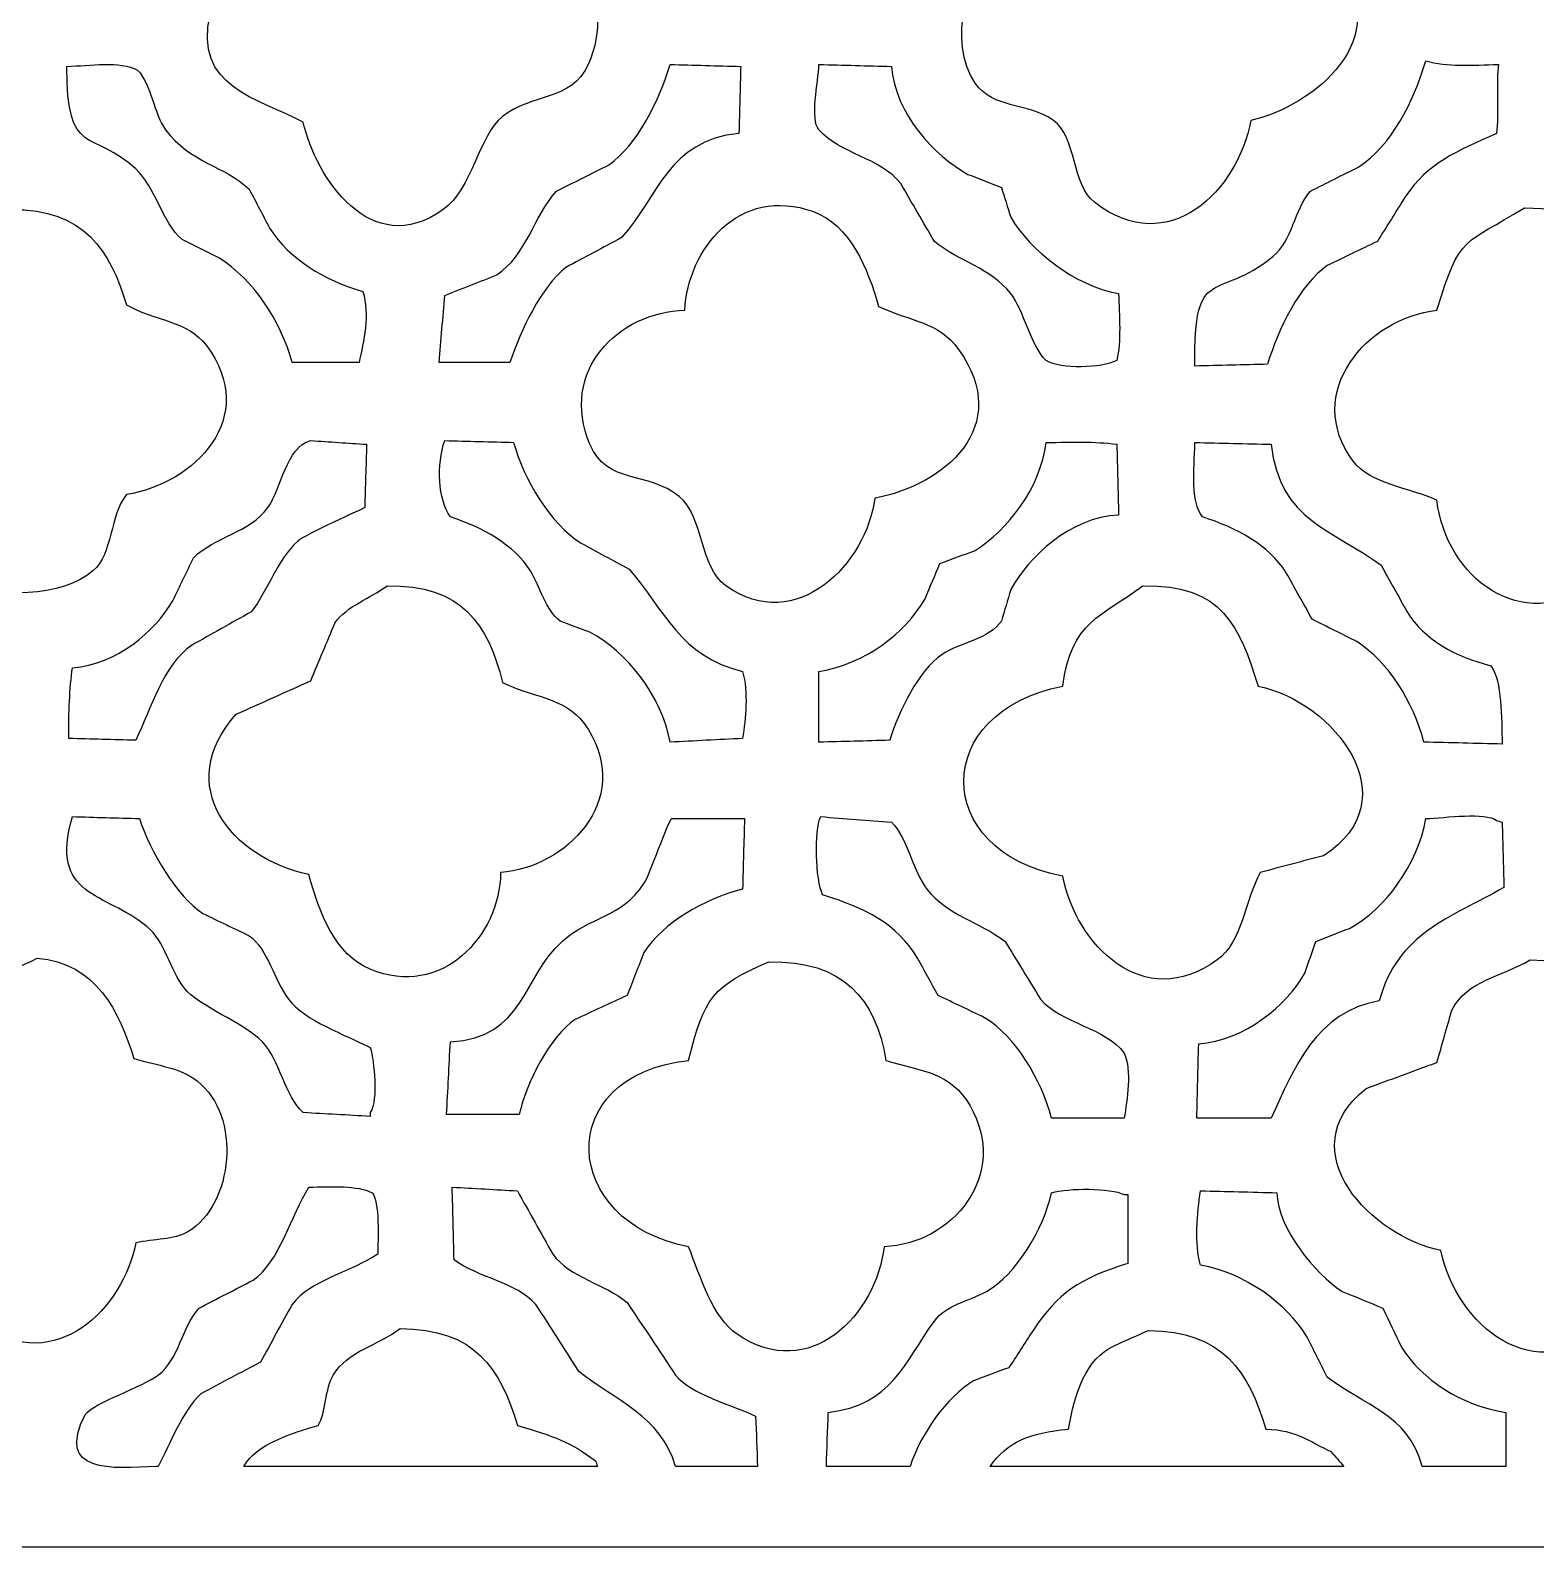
# Model space of a CAD drawing. Header units: centimetres. Extents: x -27.5 to -1.9, y -9.6 to -4.5.
# Drawn here: x -24.986 to -22.491, y -9.553 to -7.04 of the extents above; entities that cross this region are included whole.
import ezdxf

# ---------------------------------------------------------------- set-up
doc = ezdxf.new("R2010")
doc.units = ezdxf.units.CM
doc.header["$MEASUREMENT"] = 0
doc.layers.add('layer 1', color=7, linetype='Continuous')

msp = doc.modelspace()

# ---------------------------------------------------------------- linework, layer by layer
at = {"layer": 'layer 1', "color": 250}
for points, knots in [([(-27.47273, -4.52768), (-27.47273, -4.52768), (-16.31214, -4.52768), (-16.31214, -4.52768), (-16.31214, -4.52768), (-16.31214, -4.52768), (-16.31214, -9.55272), (-16.31214, -9.55272), (-16.31214, -9.55272), (-16.31214, -9.55272), (-27.47273, -9.55272), (-27.47273, -9.55272), (-27.47273, -9.55272), (-27.47273, -9.55272), (-27.47273, -4.52768), (-27.47273, -4.52768)], [0, 0, 0, 0, 0.2, 0.2, 0.2, 0.2, 0.4, 0.4, 0.4, 0.4, 0.6, 0.6, 0.6, 0.6, 1, 1, 1, 1]), ([(-24.39752, -6.71434), (-24.43093, -6.73991), (-24.47178, -6.75394), (-24.49315, -6.79146), (-24.49315, -6.79146), (-24.50446, -6.82025), (-24.51577, -6.84905), (-24.52708, -6.87783), (-24.52708, -6.87783), (-24.56615, -6.89326), (-24.60523, -6.90868), (-24.6443, -6.9241), (-24.6443, -6.9241), (-24.67079, -6.9433), (-24.67855, -6.97569), (-24.68749, -7.01356), (-24.68749, -7.01356), (-24.71599, -7.13437), (-24.6089, -7.15248), (-24.53325, -7.19248), (-24.53325, -7.19248), (-24.51348, -7.28318), (-24.42037, -7.42272), (-24.30189, -7.33746), (-24.30189, -7.33746), (-24.25264, -7.30201), (-24.24296, -7.21526), (-24.20318, -7.18322), (-24.20318, -7.18322), (-24.15469, -7.14416), (-24.08892, -7.15836), (-24.06129, -7.09685), (-24.06129, -7.09685), (-24.01052, -6.98385), (-24.09109, -6.88264), (-24.20318, -6.88092), (-24.20318, -6.88092), (-24.23009, -6.78505), (-24.26909, -6.71192), (-24.39752, -6.71434)], [0, 0, 0, 0, 0.0909091, 0.0909091, 0.0909091, 0.0909091, 0.1818182, 0.1818182, 0.1818182, 0.1818182, 0.2727273, 0.2727273, 0.2727273, 0.2727273, 0.3636364, 0.3636364, 0.3636364, 0.3636364, 0.4545455, 0.4545455, 0.4545455, 0.4545455, 0.5454545, 0.5454545, 0.5454545, 0.5454545, 0.6363636, 0.6363636, 0.6363636, 0.6363636, 0.7272727, 0.7272727, 0.7272727, 0.7272727, 0.8181818, 0.8181818, 0.8181818, 0.8181818, 1, 1, 1, 1]), ([(-23.14203, -6.71126), (-23.1772, -6.73746), (-23.22411, -6.74704), (-23.25, -6.78221), (-23.25, -6.78221), (-23.26678, -6.805), (-23.26408, -6.85675), (-23.28393, -6.87783), (-23.28393, -6.87783), (-23.3158, -6.88709), (-23.34768, -6.89634), (-23.37956, -6.9056), (-23.37956, -6.9056), (-23.4328, -6.93883), (-23.46693, -7.05953), (-23.41966, -7.1277), (-23.41966, -7.1277), (-23.38951, -7.17117), (-23.33379, -7.15892), (-23.2901, -7.18939), (-23.2901, -7.18939), (-23.25186, -7.21606), (-23.25961, -7.29606), (-23.22224, -7.32512), (-23.22224, -7.32512), (-23.09852, -7.42133), (-22.9839, -7.30433), (-22.96312, -7.18939), (-22.96312, -7.18939), (-22.85948, -7.16724), (-22.71781, -7.04905), (-22.8243, -6.93336), (-22.8243, -6.93336), (-22.85376, -6.90136), (-22.92636, -6.90747), (-22.95386, -6.87475), (-22.95386, -6.87475), (-22.959, -6.85316), (-22.96415, -6.83156), (-22.96929, -6.80997), (-22.96929, -6.80997), (-22.99267, -6.74577), (-23.05237, -6.71047), (-23.14203, -6.71126)], [0, 0, 0, 0, 0.0833333, 0.0833333, 0.0833333, 0.0833333, 0.1666667, 0.1666667, 0.1666667, 0.1666667, 0.25, 0.25, 0.25, 0.25, 0.3333333, 0.3333333, 0.3333333, 0.3333333, 0.4166667, 0.4166667, 0.4166667, 0.4166667, 0.5, 0.5, 0.5, 0.5, 0.5833333, 0.5833333, 0.5833333, 0.5833333, 0.6666667, 0.6666667, 0.6666667, 0.6666667, 0.75, 0.75, 0.75, 0.75, 0.8333333, 0.8333333, 0.8333333, 0.8333333, 1, 1, 1, 1]), ([(-24.92501, -7.09993), (-24.92549, -7.25383), (-24.88289, -7.20321), (-24.81088, -7.26959), (-24.81088, -7.26959), (-24.77809, -7.29982), (-24.7673, -7.35872), (-24.73376, -7.38681), (-24.73376, -7.38681), (-24.7132, -7.39709), (-24.69263, -7.40738), (-24.67206, -7.41766), (-24.67206, -7.41766), (-24.61662, -7.45329), (-24.5712, -7.5193), (-24.55176, -7.59041), (-24.55176, -7.59041), (-24.51475, -7.59041), (-24.47772, -7.59041), (-24.44071, -7.59041), (-24.44071, -7.59041), (-24.43345, -7.55618), (-24.42248, -7.51087), (-24.43454, -7.47319), (-24.43454, -7.47319), (-24.49887, -7.45365), (-24.55587, -7.41992), (-24.58878, -7.3683), (-24.58878, -7.3683), (-24.60008, -7.34671), (-24.6114, -7.32512), (-24.62271, -7.30353), (-24.62271, -7.30353), (-24.66454, -7.26417), (-24.72023, -7.25999), (-24.76152, -7.20481), (-24.76152, -7.20481), (-24.78055, -7.17938), (-24.78538, -7.12956), (-24.80779, -7.1061), (-24.80779, -7.1061), (-24.83785, -7.09066), (-24.88578, -7.09887), (-24.92501, -7.09993)], [0, 0, 0, 0, 0.0833333, 0.0833333, 0.0833333, 0.0833333, 0.1666667, 0.1666667, 0.1666667, 0.1666667, 0.25, 0.25, 0.25, 0.25, 0.3333333, 0.3333333, 0.3333333, 0.3333333, 0.4166667, 0.4166667, 0.4166667, 0.4166667, 0.5, 0.5, 0.5, 0.5, 0.5833333, 0.5833333, 0.5833333, 0.5833333, 0.6666667, 0.6666667, 0.6666667, 0.6666667, 0.75, 0.75, 0.75, 0.75, 0.8333333, 0.8333333, 0.8333333, 0.8333333, 1, 1, 1, 1]), ([(-23.80834, -7.09993), (-23.84741, -7.09891), (-23.88649, -7.09788), (-23.92556, -7.09685), (-23.92556, -7.09685), (-23.94367, -7.1577), (-23.98002, -7.23085), (-24.02735, -7.26342), (-24.02735, -7.26342), (-24.05614, -7.27782), (-24.08494, -7.29222), (-24.11373, -7.30661), (-24.11373, -7.30661), (-24.15204, -7.35029), (-24.1636, -7.41235), (-24.21244, -7.44542), (-24.21244, -7.44542), (-24.24123, -7.45673), (-24.27002, -7.46805), (-24.29881, -7.47936), (-24.29881, -7.47936), (-24.30189, -7.51637), (-24.30498, -7.55339), (-24.30806, -7.59041), (-24.30806, -7.59041), (-24.26899, -7.59041), (-24.22991, -7.59041), (-24.19084, -7.59041), (-24.19084, -7.59041), (-24.17243, -7.536), (-24.1395, -7.46639), (-24.0983, -7.43308), (-24.0983, -7.43308), (-24.06746, -7.41663), (-24.0366, -7.40018), (-24.00576, -7.38373), (-24.00576, -7.38373), (-23.9449, -7.31596), (-23.92928, -7.22317), (-23.81142, -7.21098), (-23.81142, -7.21098), (-23.81039, -7.17397), (-23.80936, -7.13695), (-23.80834, -7.09993)], [0, 0, 0, 0, 0.0833333, 0.0833333, 0.0833333, 0.0833333, 0.1666667, 0.1666667, 0.1666667, 0.1666667, 0.25, 0.25, 0.25, 0.25, 0.3333333, 0.3333333, 0.3333333, 0.3333333, 0.4166667, 0.4166667, 0.4166667, 0.4166667, 0.5, 0.5, 0.5, 0.5, 0.5833333, 0.5833333, 0.5833333, 0.5833333, 0.6666667, 0.6666667, 0.6666667, 0.6666667, 0.75, 0.75, 0.75, 0.75, 0.8333333, 0.8333333, 0.8333333, 0.8333333, 1, 1, 1, 1]), ([(-23.67878, -7.09685), (-23.67994, -7.12563), (-23.69361, -7.18844), (-23.67878, -7.20481), (-23.67878, -7.20481), (-23.64398, -7.24527), (-23.5762, -7.25119), (-23.54305, -7.29427), (-23.54305, -7.29427), (-23.52454, -7.32614), (-23.50603, -7.35803), (-23.48752, -7.3899), (-23.48752, -7.3899), (-23.44506, -7.42444), (-23.39485, -7.43349), (-23.36105, -7.47627), (-23.36105, -7.47627), (-23.33837, -7.50498), (-23.32889, -7.56128), (-23.30244, -7.58732), (-23.30244, -7.58732), (-23.27743, -7.60229), (-23.21086, -7.60002), (-23.18522, -7.58732), (-23.18522, -7.58732), (-23.17778, -7.55518), (-23.18087, -7.5132), (-23.18213, -7.47627), (-23.18213, -7.47627), (-23.25584, -7.46344), (-23.3284, -7.40486), (-23.36105, -7.3498), (-23.36105, -7.3498), (-23.36619, -7.33335), (-23.37133, -7.31689), (-23.37647, -7.30044), (-23.37647, -7.30044), (-23.39498, -7.29324), (-23.41349, -7.28605), (-23.432, -7.27885), (-23.432, -7.27885), (-23.48761, -7.24755), (-23.55258, -7.17934), (-23.55847, -7.09993), (-23.55847, -7.09993), (-23.59857, -7.09891), (-23.63868, -7.09788), (-23.67878, -7.09685)], [0, 0, 0, 0, 0.0769231, 0.0769231, 0.0769231, 0.0769231, 0.1538462, 0.1538462, 0.1538462, 0.1538462, 0.2307692, 0.2307692, 0.2307692, 0.2307692, 0.3076923, 0.3076923, 0.3076923, 0.3076923, 0.3846154, 0.3846154, 0.3846154, 0.3846154, 0.4615385, 0.4615385, 0.4615385, 0.4615385, 0.5384615, 0.5384615, 0.5384615, 0.5384615, 0.6153846, 0.6153846, 0.6153846, 0.6153846, 0.6923077, 0.6923077, 0.6923077, 0.6923077, 0.7692308, 0.7692308, 0.7692308, 0.7692308, 0.8461538, 0.8461538, 0.8461538, 0.8461538, 1, 1, 1, 1]), ([(-23.05566, -7.59658), (-23.01556, -7.59555), (-22.97545, -7.59452), (-22.93535, -7.59349), (-22.93535, -7.59349), (-22.91795, -7.53557), (-22.88206, -7.46119), (-22.83664, -7.43), (-22.83664, -7.43), (-22.80888, -7.41663), (-22.78111, -7.40326), (-22.75335, -7.3899), (-22.75335, -7.3899), (-22.73793, -7.36522), (-22.72251, -7.34054), (-22.70708, -7.31587), (-22.70708, -7.31587), (-22.66895, -7.25922), (-22.62208, -7.24112), (-22.55593, -7.21098), (-22.55593, -7.21098), (-22.55184, -7.1797), (-22.55647, -7.12215), (-22.55285, -7.09685), (-22.55285, -7.09685), (-22.59643, -7.09793), (-22.63799, -7.10067), (-22.67315, -7.09068), (-22.67315, -7.09068), (-22.69436, -7.16134), (-22.72931, -7.22955), (-22.7842, -7.26651), (-22.7842, -7.26651), (-22.81093, -7.27988), (-22.83767, -7.29324), (-22.86441, -7.30661), (-22.86441, -7.30661), (-22.89129, -7.33841), (-22.89418, -7.38816), (-22.9261, -7.41458), (-22.9261, -7.41458), (-23.01944, -7.49182), (-23.05812, -7.42284), (-23.05566, -7.59658)], [0, 0, 0, 0, 0.0833333, 0.0833333, 0.0833333, 0.0833333, 0.1666667, 0.1666667, 0.1666667, 0.1666667, 0.25, 0.25, 0.25, 0.25, 0.3333333, 0.3333333, 0.3333333, 0.3333333, 0.4166667, 0.4166667, 0.4166667, 0.4166667, 0.5, 0.5, 0.5, 0.5, 0.5833333, 0.5833333, 0.5833333, 0.5833333, 0.6666667, 0.6666667, 0.6666667, 0.6666667, 0.75, 0.75, 0.75, 0.75, 0.8333333, 0.8333333, 0.8333333, 0.8333333, 1, 1, 1, 1]), ([(-23.90088, -7.50403), (-24.01144, -7.50658), (-24.10969, -7.60497), (-24.0582, -7.72613), (-24.0582, -7.72613), (-24.0294, -7.7939), (-23.96219, -7.77042), (-23.91013, -7.81251), (-23.91013, -7.81251), (-23.86945, -7.8454), (-23.87749, -7.92916), (-23.83301, -7.96057), (-23.83301, -7.96057), (-23.7154, -8.04364), (-23.5995, -7.92256), (-23.58624, -7.81559), (-23.58624, -7.81559), (-23.47174, -7.79395), (-23.35544, -7.69737), (-23.44742, -7.56881), (-23.44742, -7.56881), (-23.4803, -7.52286), (-23.52484, -7.52322), (-23.58007, -7.49786), (-23.58007, -7.49786), (-23.59757, -7.43439), (-23.62783, -7.36218), (-23.68803, -7.34054), (-23.68803, -7.34054), (-23.81135, -7.29623), (-23.89652, -7.40376), (-23.90088, -7.50403)], [0, 0, 0, 0, 0.1111111, 0.1111111, 0.1111111, 0.1111111, 0.2222222, 0.2222222, 0.2222222, 0.2222222, 0.3333333, 0.3333333, 0.3333333, 0.3333333, 0.4444444, 0.4444444, 0.4444444, 0.4444444, 0.5555556, 0.5555556, 0.5555556, 0.5555556, 0.6666667, 0.6666667, 0.6666667, 0.6666667, 0.7777778, 0.7777778, 0.7777778, 0.7777778, 1, 1, 1, 1]), ([(-25.01756, -7.33746), (-25.08129, -7.38586), (-25.12802, -7.39875), (-25.14094, -7.50095), (-25.14094, -7.50095), (-25.31851, -7.53736), (-25.39133, -7.79293), (-25.15328, -7.80942), (-25.15328, -7.80942), (-25.14126, -7.84769), (-25.12435, -7.91245), (-25.09776, -7.93898), (-25.09776, -7.93898), (-25.04784, -7.98878), (-24.93077, -7.978), (-24.88183, -7.9359), (-24.88183, -7.9359), (-24.84824, -7.907), (-24.85434, -7.84407), (-24.8263, -7.80942), (-24.8263, -7.80942), (-24.71276, -7.79146), (-24.605, -7.68133), (-24.69366, -7.56264), (-24.69366, -7.56264), (-24.7247, -7.52109), (-24.77976, -7.52177), (-24.8263, -7.49478), (-24.8263, -7.49478), (-24.85323, -7.40595), (-24.89589, -7.3352), (-25.01756, -7.33746)], [0, 0, 0, 0, 0.1111111, 0.1111111, 0.1111111, 0.1111111, 0.2222222, 0.2222222, 0.2222222, 0.2222222, 0.3333333, 0.3333333, 0.3333333, 0.3333333, 0.4444444, 0.4444444, 0.4444444, 0.4444444, 0.5555556, 0.5555556, 0.5555556, 0.5555556, 0.6666667, 0.6666667, 0.6666667, 0.6666667, 0.7777778, 0.7777778, 0.7777778, 0.7777778, 1, 1, 1, 1]), ([(-22.50966, -7.33437), (-22.60765, -7.39517), (-22.61727, -7.37684), (-22.65464, -7.50403), (-22.65464, -7.50403), (-22.77093, -7.5162), (-22.87766, -7.64142), (-22.79346, -7.7539), (-22.79346, -7.7539), (-22.76496, -7.79196), (-22.70046, -7.7982), (-22.65464, -7.81868), (-22.65464, -7.81868), (-22.6397, -7.947), (-22.51389, -8.04286), (-22.39552, -7.95749), (-22.39552, -7.95749), (-22.34728, -7.92269), (-22.34715, -7.83858), (-22.32458, -7.82176), (-22.32458, -7.82176), (-22.29168, -7.81148), (-22.25876, -7.8012), (-22.22586, -7.79091), (-22.22586, -7.79091), (-22.16156, -7.75521), (-22.147, -7.61982), (-22.19502, -7.55647), (-22.19502, -7.55647), (-22.22339, -7.51905), (-22.29921, -7.53023), (-22.32766, -7.49478), (-22.32766, -7.49478), (-22.39465, -7.41131), (-22.34666, -7.33704), (-22.50966, -7.33437)], [0, 0, 0, 0, 0.1, 0.1, 0.1, 0.1, 0.2, 0.2, 0.2, 0.2, 0.3, 0.3, 0.3, 0.3, 0.4, 0.4, 0.4, 0.4, 0.5, 0.5, 0.5, 0.5, 0.6, 0.6, 0.6, 0.6, 0.7, 0.7, 0.7, 0.7, 0.8, 0.8, 0.8, 0.8, 1, 1, 1, 1]), ([(-24.92193, -8.21352), (-24.88492, -8.21455), (-24.84789, -8.21558), (-24.81088, -8.21661), (-24.81088, -8.21661), (-24.78521, -8.1633), (-24.76512, -8.09151), (-24.71833, -8.05929), (-24.71833, -8.05929), (-24.68543, -8.04078), (-24.65252, -8.02227), (-24.61962, -8.00376), (-24.61962, -8.00376), (-24.59008, -7.96632), (-24.57756, -7.918), (-24.5425, -7.88654), (-24.5425, -7.88654), (-24.5307, -7.87595), (-24.43186, -7.8319), (-24.43145, -7.83102), (-24.43145, -7.83102), (-24.43043, -7.79606), (-24.4294, -7.76109), (-24.42837, -7.72613), (-24.42837, -7.72613), (-24.45921, -7.72408), (-24.49007, -7.72202), (-24.52091, -7.71997), (-24.52091, -7.71997), (-24.56213, -7.73096), (-24.56926, -7.79959), (-24.59186, -7.83102), (-24.59186, -7.83102), (-24.62236, -7.87341), (-24.6794, -7.8783), (-24.71525, -7.9143), (-24.71525, -7.9143), (-24.72656, -7.93795), (-24.73787, -7.9616), (-24.74918, -7.98525), (-24.74918, -7.98525), (-24.77987, -8.03667), (-24.84089, -8.09012), (-24.91576, -8.0963), (-24.91576, -8.0963), (-24.92069, -8.1294), (-24.92206, -8.17215), (-24.92193, -8.21352)], [0, 0, 0, 0, 0.0769231, 0.0769231, 0.0769231, 0.0769231, 0.1538462, 0.1538462, 0.1538462, 0.1538462, 0.2307692, 0.2307692, 0.2307692, 0.2307692, 0.3076923, 0.3076923, 0.3076923, 0.3076923, 0.3846154, 0.3846154, 0.3846154, 0.3846154, 0.4615385, 0.4615385, 0.4615385, 0.4615385, 0.5384615, 0.5384615, 0.5384615, 0.5384615, 0.6153846, 0.6153846, 0.6153846, 0.6153846, 0.6923077, 0.6923077, 0.6923077, 0.6923077, 0.7692308, 0.7692308, 0.7692308, 0.7692308, 0.8461538, 0.8461538, 0.8461538, 0.8461538, 1, 1, 1, 1]), ([(-24.29881, -7.71997), (-24.31256, -7.76022), (-24.31005, -7.81739), (-24.28956, -7.84644), (-24.28956, -7.84644), (-24.23772, -7.86316), (-24.18327, -7.89277), (-24.15691, -7.9359), (-24.15691, -7.9359), (-24.14059, -7.9626), (-24.13176, -8.00074), (-24.10756, -8.01919), (-24.10756, -8.01919), (-24.09111, -8.02535), (-24.07465, -8.03152), (-24.0582, -8.03769), (-24.0582, -8.03769), (-23.99788, -8.06902), (-23.93927, -8.14257), (-23.92556, -8.21969), (-23.92556, -8.21969), (-23.88546, -8.21764), (-23.84535, -8.21558), (-23.80525, -8.21352), (-23.80525, -8.21352), (-23.80016, -8.17994), (-23.79558, -8.13707), (-23.80525, -8.10247), (-23.80525, -8.10247), (-23.90871, -8.07785), (-23.93469, -8.00111), (-23.99342, -7.93281), (-23.99342, -7.93281), (-24.02015, -7.91842), (-24.04689, -7.90402), (-24.07362, -7.88963), (-24.07362, -7.88963), (-24.12317, -7.85761), (-24.16739, -7.78616), (-24.18467, -7.72305), (-24.18467, -7.72305), (-24.22272, -7.72202), (-24.26077, -7.72099), (-24.29881, -7.71997)], [0, 0, 0, 0, 0.0833333, 0.0833333, 0.0833333, 0.0833333, 0.1666667, 0.1666667, 0.1666667, 0.1666667, 0.25, 0.25, 0.25, 0.25, 0.3333333, 0.3333333, 0.3333333, 0.3333333, 0.4166667, 0.4166667, 0.4166667, 0.4166667, 0.5, 0.5, 0.5, 0.5, 0.5833333, 0.5833333, 0.5833333, 0.5833333, 0.6666667, 0.6666667, 0.6666667, 0.6666667, 0.75, 0.75, 0.75, 0.75, 0.8333333, 0.8333333, 0.8333333, 0.8333333, 1, 1, 1, 1]), ([(-23.67878, -8.21969), (-23.63971, -8.21867), (-23.60063, -8.21764), (-23.56156, -8.21661), (-23.56156, -8.21661), (-23.54629, -8.168), (-23.5142, -8.10107), (-23.47518, -8.07471), (-23.47518, -8.07471), (-23.4459, -8.05493), (-23.39564, -8.04837), (-23.37647, -8.01919), (-23.37647, -8.01919), (-23.37133, -8.00171), (-23.36619, -7.98422), (-23.36105, -7.96674), (-23.36105, -7.96674), (-23.33012, -7.91172), (-23.26279, -7.84745), (-23.18213, -7.84336), (-23.18213, -7.84336), (-23.18316, -7.80429), (-23.18419, -7.7652), (-23.18522, -7.72613), (-23.18522, -7.72613), (-23.22392, -7.721), (-23.25718, -7.72285), (-23.30244, -7.72305), (-23.30244, -7.72305), (-23.31123, -7.7988), (-23.36682, -7.86858), (-23.41966, -7.90196), (-23.41966, -7.90196), (-23.43919, -7.90916), (-23.45873, -7.91636), (-23.47827, -7.92356), (-23.47827, -7.92356), (-23.48649, -7.94309), (-23.49472, -7.96263), (-23.50295, -7.98217), (-23.50295, -7.98217), (-23.53668, -8.04011), (-23.60072, -8.08921), (-23.67878, -8.10247), (-23.67878, -8.10247), (-23.67878, -8.14154), (-23.67878, -8.18062), (-23.67878, -8.21969)], [0, 0, 0, 0, 0.0769231, 0.0769231, 0.0769231, 0.0769231, 0.1538462, 0.1538462, 0.1538462, 0.1538462, 0.2307692, 0.2307692, 0.2307692, 0.2307692, 0.3076923, 0.3076923, 0.3076923, 0.3076923, 0.3846154, 0.3846154, 0.3846154, 0.3846154, 0.4615385, 0.4615385, 0.4615385, 0.4615385, 0.5384615, 0.5384615, 0.5384615, 0.5384615, 0.6153846, 0.6153846, 0.6153846, 0.6153846, 0.6923077, 0.6923077, 0.6923077, 0.6923077, 0.7692308, 0.7692308, 0.7692308, 0.7692308, 0.8461538, 0.8461538, 0.8461538, 0.8461538, 1, 1, 1, 1]), ([(-23.05566, -7.72305), (-23.05696, -7.77251), (-23.06309, -7.81915), (-23.04332, -7.84644), (-23.04332, -7.84644), (-22.98694, -7.86439), (-22.93324, -7.89272), (-22.90451, -7.93898), (-22.90451, -7.93898), (-22.89011, -7.96469), (-22.87572, -7.9904), (-22.86132, -8.0161), (-22.86132, -8.0161), (-22.83664, -8.02844), (-22.81196, -8.04078), (-22.78729, -8.05312), (-22.78729, -8.05312), (-22.7355, -8.08681), (-22.69372, -8.15214), (-22.67624, -8.21969), (-22.67624, -8.21969), (-22.63305, -8.22072), (-22.58986, -8.22175), (-22.54668, -8.22278), (-22.54668, -8.22278), (-22.54748, -8.17966), (-22.54659, -8.11895), (-22.56519, -8.09322), (-22.56519, -8.09322), (-22.62426, -8.07738), (-22.67551, -8.05058), (-22.704, -8.00376), (-22.704, -8.00376), (-22.71839, -7.97806), (-22.73279, -7.95235), (-22.74718, -7.92664), (-22.74718, -7.92664), (-22.82388, -7.8686), (-22.91604, -7.85385), (-22.92918, -7.72613), (-22.92918, -7.72613), (-22.97134, -7.72511), (-23.01351, -7.72408), (-23.05566, -7.72305)], [0, 0, 0, 0, 0.0833333, 0.0833333, 0.0833333, 0.0833333, 0.1666667, 0.1666667, 0.1666667, 0.1666667, 0.25, 0.25, 0.25, 0.25, 0.3333333, 0.3333333, 0.3333333, 0.3333333, 0.4166667, 0.4166667, 0.4166667, 0.4166667, 0.5, 0.5, 0.5, 0.5, 0.5833333, 0.5833333, 0.5833333, 0.5833333, 0.6666667, 0.6666667, 0.6666667, 0.6666667, 0.75, 0.75, 0.75, 0.75, 0.8333333, 0.8333333, 0.8333333, 0.8333333, 1, 1, 1, 1]), ([(-24.39444, -7.96057), (-24.42201, -7.98152), (-24.46121, -7.99365), (-24.48081, -8.02227), (-24.48081, -8.02227), (-24.49418, -8.05414), (-24.50755, -8.08602), (-24.52091, -8.1179), (-24.52091, -8.1179), (-24.56204, -8.1364), (-24.60318, -8.15492), (-24.6443, -8.17342), (-24.6443, -8.17342), (-24.75017, -8.29131), (-24.65285, -8.41234), (-24.524, -8.43871), (-24.524, -8.43871), (-24.50646, -8.50349), (-24.48073, -8.57147), (-24.4222, -8.59603), (-24.4222, -8.59603), (-24.30433, -8.6455), (-24.20703, -8.54011), (-24.20627, -8.43562), (-24.20627, -8.43562), (-24.09886, -8.42808), (-23.98721, -8.31747), (-24.06129, -8.1981), (-24.06129, -8.1981), (-24.09418, -8.14508), (-24.14387, -8.14902), (-24.20318, -8.12098), (-24.20318, -8.12098), (-24.22638, -8.02504), (-24.27057, -7.9582), (-24.39444, -7.96057)], [0, 0, 0, 0, 0.1, 0.1, 0.1, 0.1, 0.2, 0.2, 0.2, 0.2, 0.3, 0.3, 0.3, 0.3, 0.4, 0.4, 0.4, 0.4, 0.5, 0.5, 0.5, 0.5, 0.6, 0.6, 0.6, 0.6, 0.7, 0.7, 0.7, 0.7, 0.8, 0.8, 0.8, 0.8, 1, 1, 1, 1]), ([(-23.14203, -7.96057), (-23.20975, -8.01187), (-23.26098, -8.01832), (-23.27468, -8.12715), (-23.27468, -8.12715), (-23.49207, -8.16826), (-23.49494, -8.39968), (-23.27468, -8.44179), (-23.27468, -8.44179), (-23.25308, -8.55449), (-23.14129, -8.66943), (-23.01864, -8.58061), (-23.01864, -8.58061), (-22.97808, -8.55123), (-22.9721, -8.48099), (-22.94769, -8.43562), (-22.94769, -8.43562), (-22.91274, -8.42637), (-22.87777, -8.41711), (-22.84281, -8.40786), (-22.84281, -8.40786), (-22.69775, -8.31516), (-22.825, -8.15183), (-22.95078, -8.12715), (-22.95078, -8.12715), (-22.98268, -8.02757), (-23.00857, -7.95867), (-23.14203, -7.96057)], [0, 0, 0, 0, 0.125, 0.125, 0.125, 0.125, 0.25, 0.25, 0.25, 0.25, 0.375, 0.375, 0.375, 0.375, 0.5, 0.5, 0.5, 0.5, 0.625, 0.625, 0.625, 0.625, 0.75, 0.75, 0.75, 0.75, 1, 1, 1, 1]), ([(-23.04949, -8.71942), (-23.05052, -8.76055), (-23.05155, -8.80168), (-23.05257, -8.84281), (-23.05257, -8.84281), (-23.01145, -8.84281), (-22.97031, -8.84281), (-22.92918, -8.84281), (-22.92918, -8.84281), (-22.89172, -8.7591), (-22.85406, -8.66601), (-22.75027, -8.64847), (-22.75027, -8.64847), (-22.71986, -8.53625), (-22.63427, -8.51183), (-22.54359, -8.4603), (-22.54359, -8.4603), (-22.54462, -8.42432), (-22.54565, -8.38832), (-22.54668, -8.35234), (-22.54668, -8.35234), (-22.54976, -8.35131), (-22.55285, -8.35028), (-22.55593, -8.34925), (-22.55593, -8.34925), (-22.57494, -8.33529), (-22.6397, -8.34521), (-22.67315, -8.34617), (-22.67315, -8.34617), (-22.68639, -8.42252), (-22.74064, -8.497), (-22.79963, -8.52817), (-22.79963, -8.52817), (-22.81813, -8.53536), (-22.83664, -8.54256), (-22.85515, -8.54976), (-22.85515, -8.54976), (-22.86132, -8.56724), (-22.86749, -8.58472), (-22.87366, -8.6022), (-22.87366, -8.6022), (-22.90297, -8.65574), (-22.97365, -8.71379), (-23.04949, -8.71942)], [0, 0, 0, 0, 0.0833333, 0.0833333, 0.0833333, 0.0833333, 0.1666667, 0.1666667, 0.1666667, 0.1666667, 0.25, 0.25, 0.25, 0.25, 0.3333333, 0.3333333, 0.3333333, 0.3333333, 0.4166667, 0.4166667, 0.4166667, 0.4166667, 0.5, 0.5, 0.5, 0.5, 0.5833333, 0.5833333, 0.5833333, 0.5833333, 0.6666667, 0.6666667, 0.6666667, 0.6666667, 0.75, 0.75, 0.75, 0.75, 0.8333333, 0.8333333, 0.8333333, 0.8333333, 1, 1, 1, 1]), ([(-24.91576, -8.34308), (-24.95502, -8.47727), (-24.86161, -8.46805), (-24.79237, -8.52508), (-24.79237, -8.52508), (-24.7623, -8.54985), (-24.75469, -8.59572), (-24.73067, -8.62688), (-24.73067, -8.62688), (-24.70686, -8.65777), (-24.6335, -8.68307), (-24.60112, -8.71633), (-24.60112, -8.71633), (-24.57199, -8.74626), (-24.56409, -8.80592), (-24.53325, -8.83356), (-24.53325, -8.83356), (-24.49624, -8.83561), (-24.45921, -8.83767), (-24.4222, -8.83972), (-24.4222, -8.83972), (-24.4222, -8.83767), (-24.4222, -8.83561), (-24.4222, -8.83356), (-24.4222, -8.83356), (-24.40854, -8.8099), (-24.41595, -8.75033), (-24.4222, -8.72559), (-24.4222, -8.72559), (-24.46359, -8.70468), (-24.53064, -8.68121), (-24.55793, -8.64539), (-24.55793, -8.64539), (-24.58169, -8.61419), (-24.5913, -8.56378), (-24.62271, -8.54051), (-24.62271, -8.54051), (-24.64841, -8.52817), (-24.67412, -8.51583), (-24.69983, -8.50349), (-24.69983, -8.50349), (-24.74413, -8.47387), (-24.78703, -8.40083), (-24.80471, -8.34617), (-24.80471, -8.34617), (-24.84172, -8.34514), (-24.87875, -8.34411), (-24.91576, -8.34308)], [0, 0, 0, 0, 0.0769231, 0.0769231, 0.0769231, 0.0769231, 0.1538462, 0.1538462, 0.1538462, 0.1538462, 0.2307692, 0.2307692, 0.2307692, 0.2307692, 0.3076923, 0.3076923, 0.3076923, 0.3076923, 0.3846154, 0.3846154, 0.3846154, 0.3846154, 0.4615385, 0.4615385, 0.4615385, 0.4615385, 0.5384615, 0.5384615, 0.5384615, 0.5384615, 0.6153846, 0.6153846, 0.6153846, 0.6153846, 0.6923077, 0.6923077, 0.6923077, 0.6923077, 0.7692308, 0.7692308, 0.7692308, 0.7692308, 0.8461538, 0.8461538, 0.8461538, 0.8461538, 1, 1, 1, 1]), ([(-24.29573, -8.83664), (-24.25563, -8.83664), (-24.21552, -8.83664), (-24.17542, -8.83664), (-24.17542, -8.83664), (-24.16417, -8.78494), (-24.12292, -8.70471), (-24.08288, -8.67932), (-24.08288, -8.67932), (-24.05409, -8.66595), (-24.02529, -8.65258), (-23.99651, -8.63922), (-23.99651, -8.63922), (-23.98725, -8.61557), (-23.978, -8.59192), (-23.96874, -8.56827), (-23.96874, -8.56827), (-23.93617, -8.5183), (-23.87072, -8.4802), (-23.80525, -8.46339), (-23.80525, -8.46339), (-23.80422, -8.42432), (-23.80319, -8.38524), (-23.80217, -8.34617), (-23.80217, -8.34617), (-23.84226, -8.34617), (-23.88237, -8.34617), (-23.92247, -8.34617), (-23.92247, -8.34617), (-23.92922, -8.3514), (-23.95901, -8.43964), (-23.96874, -8.45413), (-23.96874, -8.45413), (-24.00714, -8.51133), (-24.05917, -8.50877), (-24.10447, -8.54976), (-24.10447, -8.54976), (-24.17069, -8.60967), (-24.16652, -8.70902), (-24.28956, -8.71633), (-24.28956, -8.71633), (-24.29161, -8.75643), (-24.29367, -8.79654), (-24.29573, -8.83664)], [0, 0, 0, 0, 0.0833333, 0.0833333, 0.0833333, 0.0833333, 0.1666667, 0.1666667, 0.1666667, 0.1666667, 0.25, 0.25, 0.25, 0.25, 0.3333333, 0.3333333, 0.3333333, 0.3333333, 0.4166667, 0.4166667, 0.4166667, 0.4166667, 0.5, 0.5, 0.5, 0.5, 0.5833333, 0.5833333, 0.5833333, 0.5833333, 0.6666667, 0.6666667, 0.6666667, 0.6666667, 0.75, 0.75, 0.75, 0.75, 0.8333333, 0.8333333, 0.8333333, 0.8333333, 1, 1, 1, 1]), ([(-23.67569, -8.34308), (-23.68695, -8.36615), (-23.68455, -8.44786), (-23.67261, -8.47264), (-23.67261, -8.47264), (-23.60136, -8.49499), (-23.5506, -8.5196), (-23.51529, -8.57752), (-23.51529, -8.57752), (-23.50398, -8.59809), (-23.49266, -8.61865), (-23.48135, -8.63922), (-23.48135, -8.63922), (-23.45565, -8.65155), (-23.42994, -8.6639), (-23.40424, -8.67623), (-23.40424, -8.67623), (-23.35197, -8.70823), (-23.31113, -8.77715), (-23.29318, -8.84281), (-23.29318, -8.84281), (-23.25309, -8.84281), (-23.21298, -8.84281), (-23.17288, -8.84281), (-23.17288, -8.84281), (-23.16813, -8.81272), (-23.15997, -8.76318), (-23.17288, -8.73484), (-23.17288, -8.73484), (-23.20339, -8.69308), (-23.27753, -8.68545), (-23.31169, -8.64539), (-23.31169, -8.64539), (-23.33123, -8.61351), (-23.35077, -8.58163), (-23.3703, -8.54976), (-23.3703, -8.54976), (-23.41467, -8.51639), (-23.46584, -8.50652), (-23.49986, -8.46339), (-23.49986, -8.46339), (-23.52283, -8.43427), (-23.5317, -8.37856), (-23.55847, -8.35234), (-23.55847, -8.35234), (-23.59754, -8.34925), (-23.63662, -8.34617), (-23.67569, -8.34308)], [0, 0, 0, 0, 0.0769231, 0.0769231, 0.0769231, 0.0769231, 0.1538462, 0.1538462, 0.1538462, 0.1538462, 0.2307692, 0.2307692, 0.2307692, 0.2307692, 0.3076923, 0.3076923, 0.3076923, 0.3076923, 0.3846154, 0.3846154, 0.3846154, 0.3846154, 0.4615385, 0.4615385, 0.4615385, 0.4615385, 0.5384615, 0.5384615, 0.5384615, 0.5384615, 0.6153846, 0.6153846, 0.6153846, 0.6153846, 0.6923077, 0.6923077, 0.6923077, 0.6923077, 0.7692308, 0.7692308, 0.7692308, 0.7692308, 0.8461538, 0.8461538, 0.8461538, 0.8461538, 1, 1, 1, 1]), ([(-24.97437, -8.57752), (-25.01804, -8.60307), (-25.07561, -8.60519), (-25.10393, -8.64539), (-25.10393, -8.64539), (-25.11903, -8.66683), (-25.11692, -8.72523), (-25.13786, -8.74101), (-25.13786, -8.74101), (-25.16768, -8.75027), (-25.1975, -8.75952), (-25.22732, -8.76878), (-25.22732, -8.76878), (-25.29344, -8.80759), (-25.30566, -8.93261), (-25.25508, -8.99705), (-25.25508, -8.99705), (-25.22585, -9.03428), (-25.17397, -9.02465), (-25.13477, -9.05257), (-25.13477, -9.05257), (-25.0968, -9.07962), (-25.10383, -9.15658), (-25.06383, -9.18522), (-25.06383, -9.18522), (-24.94452, -9.27062), (-24.83125, -9.15766), (-24.81088, -9.04949), (-24.81088, -9.04949), (-24.78084, -9.04241), (-24.74736, -9.04453), (-24.7245, -9.03098), (-24.7245, -9.03098), (-24.64908, -8.98625), (-24.63466, -8.83873), (-24.70908, -8.78111), (-24.70908, -8.78111), (-24.73781, -8.75887), (-24.77293, -8.75583), (-24.81396, -8.7441), (-24.81396, -8.7441), (-24.83833, -8.66575), (-24.87666, -8.58533), (-24.97437, -8.57752)], [0, 0, 0, 0, 0.0833333, 0.0833333, 0.0833333, 0.0833333, 0.1666667, 0.1666667, 0.1666667, 0.1666667, 0.25, 0.25, 0.25, 0.25, 0.3333333, 0.3333333, 0.3333333, 0.3333333, 0.4166667, 0.4166667, 0.4166667, 0.4166667, 0.5, 0.5, 0.5, 0.5, 0.5833333, 0.5833333, 0.5833333, 0.5833333, 0.6666667, 0.6666667, 0.6666667, 0.6666667, 0.75, 0.75, 0.75, 0.75, 0.8333333, 0.8333333, 0.8333333, 0.8333333, 1, 1, 1, 1]), ([(-23.76206, -8.58369), (-23.85471, -8.62363), (-23.869, -8.64267), (-23.89471, -8.74718), (-23.89471, -8.74718), (-24.12302, -8.77133), (-24.10659, -9.01641), (-23.89471, -9.05566), (-23.89471, -9.05566), (-23.87573, -9.10406), (-23.855, -9.17306), (-23.81451, -9.20064), (-23.81451, -9.20064), (-23.69358, -9.28301), (-23.58361, -9.16765), (-23.57081, -9.05566), (-23.57081, -9.05566), (-23.45798, -9.0518), (-23.36174, -8.93666), (-23.42891, -8.82122), (-23.42891, -8.82122), (-23.46016, -8.76752), (-23.5071, -8.76461), (-23.56773, -8.74718), (-23.56773, -8.74718), (-23.58413, -8.64581), (-23.63871, -8.58089), (-23.76206, -8.58369)], [0, 0, 0, 0, 0.125, 0.125, 0.125, 0.125, 0.25, 0.25, 0.25, 0.25, 0.375, 0.375, 0.375, 0.375, 0.5, 0.5, 0.5, 0.5, 0.625, 0.625, 0.625, 0.625, 0.75, 0.75, 0.75, 0.75, 1, 1, 1, 1]), ([(-22.50041, -8.58061), (-22.54839, -8.60865), (-22.60438, -8.614), (-22.62997, -8.6639), (-22.62997, -8.6639), (-22.63819, -8.69268), (-22.64642, -8.72148), (-22.65464, -8.75027), (-22.65464, -8.75027), (-22.69371, -8.76466), (-22.73279, -8.77906), (-22.77186, -8.79345), (-22.77186, -8.79345), (-22.90253, -8.89728), (-22.76119, -9.03988), (-22.64847, -9.06183), (-22.64847, -9.06183), (-22.62161, -9.1865), (-22.4929, -9.29455), (-22.37085, -9.18522), (-22.37085, -9.18522), (-22.35337, -9.14512), (-22.33588, -9.10501), (-22.31841, -9.06491), (-22.31841, -9.06491), (-22.27079, -9.02179), (-22.11845, -9.02092), (-22.14875, -8.88908), (-22.14875, -8.88908), (-22.16394, -8.82294), (-22.21967, -8.78238), (-22.27522, -8.75644), (-22.27522, -8.75644), (-22.29274, -8.74825), (-22.30995, -8.75145), (-22.32149, -8.73793), (-22.32149, -8.73793), (-22.36107, -8.64993), (-22.37264, -8.58013), (-22.50041, -8.58061)], [0, 0, 0, 0, 0.0909091, 0.0909091, 0.0909091, 0.0909091, 0.1818182, 0.1818182, 0.1818182, 0.1818182, 0.2727273, 0.2727273, 0.2727273, 0.2727273, 0.3636364, 0.3636364, 0.3636364, 0.3636364, 0.4545455, 0.4545455, 0.4545455, 0.4545455, 0.5454545, 0.5454545, 0.5454545, 0.5454545, 0.6363636, 0.6363636, 0.6363636, 0.6363636, 0.7272727, 0.7272727, 0.7272727, 0.7272727, 0.8181818, 0.8181818, 0.8181818, 0.8181818, 1, 1, 1, 1]), ([(-24.524, -8.95694), (-24.55271, -9.00321), (-24.57213, -9.08048), (-24.61654, -9.11118), (-24.61654, -9.11118), (-24.64636, -9.1266), (-24.67618, -9.14203), (-24.706, -9.15745), (-24.706, -9.15745), (-24.73691, -9.19265), (-24.73676, -9.2393), (-24.77386, -9.2685), (-24.77386, -9.2685), (-24.79755, -9.28715), (-24.88096, -9.31465), (-24.89416, -9.33328), (-24.89416, -9.33328), (-24.94594, -9.43179), (-24.8495, -9.42375), (-24.77695, -9.41966), (-24.77695, -9.41966), (-24.77592, -9.41966), (-24.77489, -9.41966), (-24.77386, -9.41966), (-24.77386, -9.41966), (-24.75347, -9.38092), (-24.73388, -9.32843), (-24.70291, -9.29935), (-24.70291, -9.29935), (-24.67001, -9.28187), (-24.6371, -9.26439), (-24.6042, -9.24691), (-24.6042, -9.24691), (-24.58672, -9.21504), (-24.56924, -9.18316), (-24.55176, -9.15128), (-24.55176, -9.15128), (-24.52179, -9.11155), (-24.45117, -9.09599), (-24.40986, -9.068), (-24.40986, -9.068), (-24.40948, -9.04551), (-24.40651, -8.97976), (-24.41912, -8.9662), (-24.41912, -8.9662), (-24.44373, -8.95392), (-24.48682, -8.95629), (-24.524, -8.95694)], [0, 0, 0, 0, 0.0769231, 0.0769231, 0.0769231, 0.0769231, 0.1538462, 0.1538462, 0.1538462, 0.1538462, 0.2307692, 0.2307692, 0.2307692, 0.2307692, 0.3076923, 0.3076923, 0.3076923, 0.3076923, 0.3846154, 0.3846154, 0.3846154, 0.3846154, 0.4615385, 0.4615385, 0.4615385, 0.4615385, 0.5384615, 0.5384615, 0.5384615, 0.5384615, 0.6153846, 0.6153846, 0.6153846, 0.6153846, 0.6923077, 0.6923077, 0.6923077, 0.6923077, 0.7692308, 0.7692308, 0.7692308, 0.7692308, 0.8461538, 0.8461538, 0.8461538, 0.8461538, 1, 1, 1, 1]), ([(-23.78057, -9.41966), (-23.7816, -9.3919), (-23.78263, -9.36413), (-23.78366, -9.33637), (-23.78366, -9.33637), (-23.82302, -9.31816), (-23.88965, -9.30058), (-23.9163, -9.2685), (-23.9163, -9.2685), (-23.94303, -9.22841), (-23.96977, -9.1883), (-23.99651, -9.1482), (-23.99651, -9.1482), (-24.03418, -9.11673), (-24.09063, -9.10769), (-24.1199, -9.068), (-24.1199, -9.068), (-24.13943, -9.03304), (-24.15897, -8.99807), (-24.17851, -8.96311), (-24.17851, -8.96311), (-24.21449, -8.96106), (-24.25049, -8.959), (-24.28647, -8.95694), (-24.28647, -8.95694), (-24.28544, -8.99704), (-24.28442, -9.03715), (-24.28339, -9.07725), (-24.28339, -9.07725), (-24.2427, -9.10782), (-24.1813, -9.11402), (-24.14766, -9.15128), (-24.14766, -9.15128), (-24.12401, -9.1883), (-24.10036, -9.22532), (-24.07671, -9.26233), (-24.07671, -9.26233), (-24.01613, -9.3115), (-23.94139, -9.33455), (-23.9163, -9.41966), (-23.9163, -9.41966), (-23.87106, -9.41966), (-23.82581, -9.41966), (-23.78057, -9.41966)], [0, 0, 0, 0, 0.0833333, 0.0833333, 0.0833333, 0.0833333, 0.1666667, 0.1666667, 0.1666667, 0.1666667, 0.25, 0.25, 0.25, 0.25, 0.3333333, 0.3333333, 0.3333333, 0.3333333, 0.4166667, 0.4166667, 0.4166667, 0.4166667, 0.5, 0.5, 0.5, 0.5, 0.5833333, 0.5833333, 0.5833333, 0.5833333, 0.6666667, 0.6666667, 0.6666667, 0.6666667, 0.75, 0.75, 0.75, 0.75, 0.8333333, 0.8333333, 0.8333333, 0.8333333, 1, 1, 1, 1]), ([(-23.66644, -9.41966), (-23.62017, -9.41966), (-23.57389, -9.41966), (-23.52762, -9.41966), (-23.52762, -9.41966), (-23.5104, -9.36577), (-23.46718, -9.30531), (-23.42274, -9.27776), (-23.42274, -9.27776), (-23.40321, -9.27056), (-23.38367, -9.26336), (-23.36413, -9.25616), (-23.36413, -9.25616), (-23.35077, -9.2356), (-23.3374, -9.21503), (-23.32403, -9.19447), (-23.32403, -9.19447), (-23.28359, -9.13315), (-23.2464, -9.10797), (-23.16671, -9.08342), (-23.16671, -9.08342), (-23.16671, -9.04538), (-23.16671, -9.00732), (-23.16671, -8.96928), (-23.16671, -8.96928), (-23.16877, -8.96928), (-23.17082, -8.96928), (-23.17288, -8.96928), (-23.17288, -8.96928), (-23.19572, -8.95801), (-23.2655, -8.95825), (-23.29318, -8.9662), (-23.29318, -8.9662), (-23.30733, -9.02745), (-23.35156, -9.1018), (-23.40115, -9.12969), (-23.40115, -9.12969), (-23.43133, -9.14667), (-23.46799, -9.152), (-23.48752, -9.17905), (-23.48752, -9.17905), (-23.5364, -9.2467), (-23.55818, -9.31791), (-23.66335, -9.3302), (-23.66335, -9.3302), (-23.66438, -9.36001), (-23.66541, -9.38984), (-23.66644, -9.41966)], [0, 0, 0, 0, 0.0769231, 0.0769231, 0.0769231, 0.0769231, 0.1538462, 0.1538462, 0.1538462, 0.1538462, 0.2307692, 0.2307692, 0.2307692, 0.2307692, 0.3076923, 0.3076923, 0.3076923, 0.3076923, 0.3846154, 0.3846154, 0.3846154, 0.3846154, 0.4615385, 0.4615385, 0.4615385, 0.4615385, 0.5384615, 0.5384615, 0.5384615, 0.5384615, 0.6153846, 0.6153846, 0.6153846, 0.6153846, 0.6923077, 0.6923077, 0.6923077, 0.6923077, 0.7692308, 0.7692308, 0.7692308, 0.7692308, 0.8461538, 0.8461538, 0.8461538, 0.8461538, 1, 1, 1, 1]), ([(-22.54051, -9.41966), (-22.54051, -9.38984), (-22.54051, -9.36001), (-22.54051, -9.3302), (-22.54051, -9.3302), (-22.61651, -9.31821), (-22.67895, -9.27615), (-22.71325, -9.22223), (-22.71325, -9.22223), (-22.72353, -9.20064), (-22.73382, -9.17904), (-22.7441, -9.15745), (-22.7441, -9.15745), (-22.76672, -9.1482), (-22.78935, -9.13894), (-22.81197, -9.12969), (-22.81197, -9.12969), (-22.85666, -9.10038), (-22.91834, -9.02581), (-22.91993, -8.9662), (-22.91993, -8.9662), (-22.96208, -8.96517), (-23.00425, -8.96414), (-23.04641, -8.96311), (-23.04641, -8.96311), (-23.05196, -8.99916), (-23.05681, -9.05089), (-23.04641, -9.0865), (-23.04641, -9.0865), (-22.97294, -9.09886), (-22.90371, -9.14999), (-22.87058, -9.20372), (-22.87058, -9.20372), (-22.85927, -9.22634), (-22.84795, -9.24897), (-22.83664, -9.27159), (-22.83664, -9.27159), (-22.77477, -9.32051), (-22.70303, -9.33143), (-22.67932, -9.41966), (-22.67932, -9.41966), (-22.63305, -9.41966), (-22.58677, -9.41966), (-22.54051, -9.41966)], [0, 0, 0, 0, 0.0833333, 0.0833333, 0.0833333, 0.0833333, 0.1666667, 0.1666667, 0.1666667, 0.1666667, 0.25, 0.25, 0.25, 0.25, 0.3333333, 0.3333333, 0.3333333, 0.3333333, 0.4166667, 0.4166667, 0.4166667, 0.4166667, 0.5, 0.5, 0.5, 0.5, 0.5833333, 0.5833333, 0.5833333, 0.5833333, 0.6666667, 0.6666667, 0.6666667, 0.6666667, 0.75, 0.75, 0.75, 0.75, 0.8333333, 0.8333333, 0.8333333, 0.8333333, 1, 1, 1, 1]), ([(-24.37284, -9.19139), (-24.40949, -9.21907), (-24.45964, -9.22868), (-24.48389, -9.2685), (-24.48389, -9.2685), (-24.49701, -9.29004), (-24.49557, -9.33148), (-24.50857, -9.35179), (-24.50857, -9.35179), (-24.55254, -9.36467), (-24.61081, -9.38225), (-24.63196, -9.41966), (-24.63196, -9.41966), (-24.43661, -9.41966), (-24.24121, -9.41966), (-24.04586, -9.41966), (-24.04586, -9.41966), (-24.04689, -9.41657), (-24.04792, -9.41349), (-24.04895, -9.4104), (-24.04895, -9.4104), (-24.0901, -9.3796), (-24.1178, -9.36965), (-24.17851, -9.35179), (-24.17851, -9.35179), (-24.20655, -9.25782), (-24.24866, -9.19149), (-24.37284, -9.19139)], [0, 0, 0, 0, 0.125, 0.125, 0.125, 0.125, 0.25, 0.25, 0.25, 0.25, 0.375, 0.375, 0.375, 0.375, 0.5, 0.5, 0.5, 0.5, 0.625, 0.625, 0.625, 0.625, 0.75, 0.75, 0.75, 0.75, 1, 1, 1, 1]), ([(-23.13278, -9.19447), (-23.15128, -9.2027), (-23.1698, -9.21092), (-23.1883, -9.21915), (-23.1883, -9.21915), (-23.23812, -9.242), (-23.25402, -9.29793), (-23.26542, -9.35796), (-23.26542, -9.35796), (-23.33066, -9.36428), (-23.36582, -9.37875), (-23.39498, -9.41966), (-23.39498, -9.41966), (-23.19963, -9.41966), (-23.00423, -9.41966), (-22.80888, -9.41966), (-22.80888, -9.41966), (-22.81608, -9.41143), (-22.82328, -9.4032), (-22.83047, -9.39498), (-22.83047, -9.39498), (-22.86503, -9.37957), (-22.8859, -9.35923), (-22.93844, -9.35796), (-22.93844, -9.35796), (-22.96643, -9.26301), (-23.00873, -9.19593), (-23.13278, -9.19447)], [0, 0, 0, 0, 0.125, 0.125, 0.125, 0.125, 0.25, 0.25, 0.25, 0.25, 0.375, 0.375, 0.375, 0.375, 0.5, 0.5, 0.5, 0.5, 0.625, 0.625, 0.625, 0.625, 0.75, 0.75, 0.75, 0.75, 1, 1, 1, 1])]:
    msp.add_open_spline(points, degree=3, knots=knots, dxfattribs=at)

doc.saveas('drawing.dxf')
